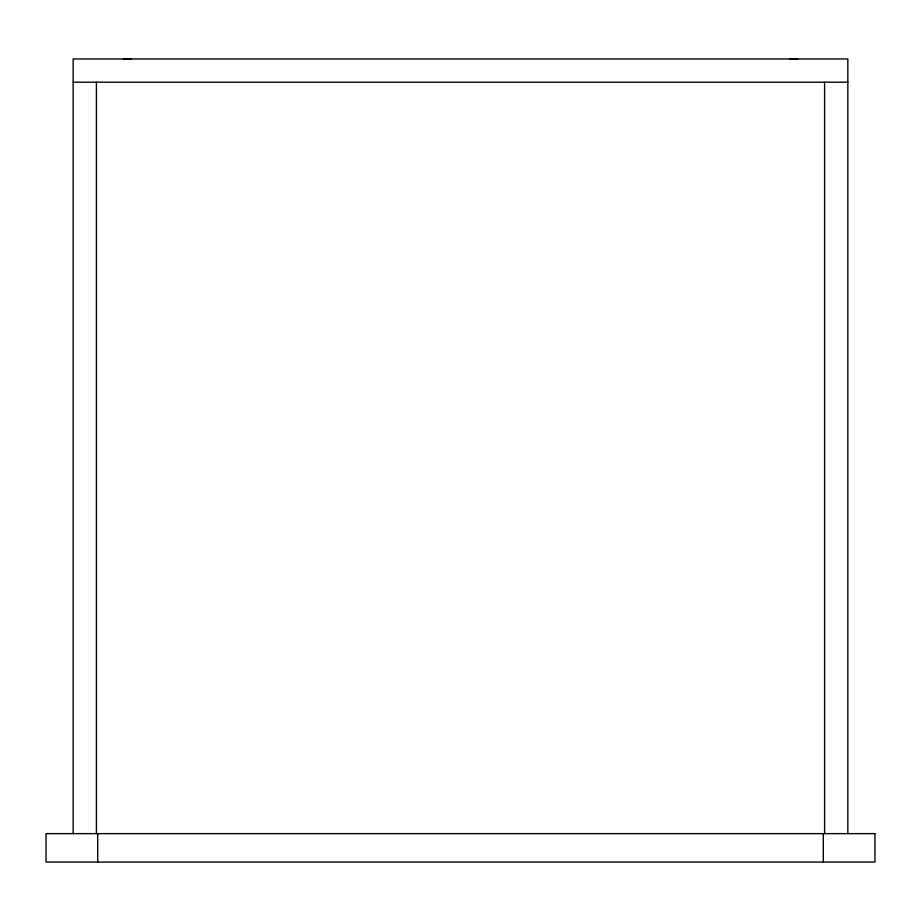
<?xml version="1.0" encoding="UTF-8"?>
<svg xmlns="http://www.w3.org/2000/svg" width="921" height="921" viewBox="0 0 921 921"><rect width="100%" height="100%" fill="white"/><g stroke="black" fill="none" stroke-linecap="round" stroke-linejoin="round"><path stroke-width="1.38" d="M73.162 82.199L847.838 82.199M847.838 833.632L847.838 58.956L73.162 58.956L73.162 833.632M824.594 82.199L824.594 833.632M823.305 833.632L823.305 862.044M97.695 833.632L97.695 862.044M96.406 82.199L96.406 833.632M789.573 59.117A51.645 51.645 0 0 1 797.644 59.117M123.356 59.117A51.645 51.645 0 0 1 131.427 59.117M874.95 833.632L46.05 833.632L46.05 862.044L874.95 862.044L874.95 833.632"/></g></svg>
